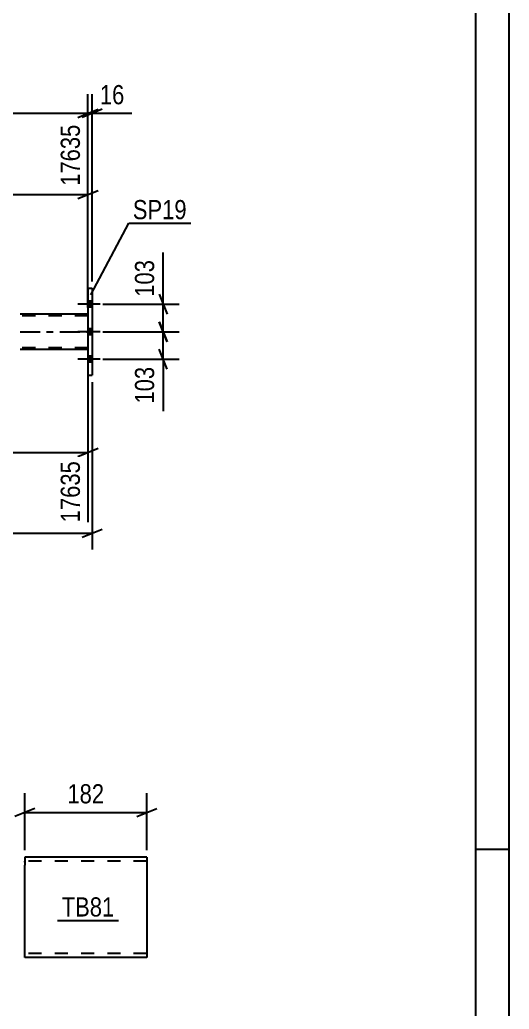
# Model space of a CAD drawing. Header units: millimetres. Extents: x 0 to 841, y 0 to 594.
# Drawn here: x 768 to 841, y 125.2 to 272.8 of the extents above; entities that cross this region are included whole.
import ezdxf

# ---------------------------------------------------------------- set-up
doc = ezdxf.new("R2010")
doc.units = ezdxf.units.MM
doc.linetypes.add('DXK_LINE_DOT2', pattern=[3.9198, 1.9599, -1.9599])
doc.linetypes.add('DXK_LINE_DOT3', pattern=[5.9187, 2.979, -0.9799, 0.9799, -0.9799])
doc.styles.add('Arial Narrow', font='ARIALN.TTF', dxfattribs={"height": 0.2})

# ---------------------------------------------------------------- blocks, each defined once
blk = doc.blocks.new('Unknown-103655217-1133 - 12577')
at = {"color": 5, "linetype": 'Continuous'}
for p, q in [((841, 0), (841, 594)), ((836, 5), (836, 589)), ((841, 149), (836, 149))]:
    blk.add_line(p, q, dxfattribs=at)
blk = doc.blocks.new('Part-103655217-5595 - 5425')
at = {"color": 2, "linetype": 'Continuous'}
for p, q in [((778.17, 228.9), (768.05, 228.9)), ((778.17, 223.62), (768.05, 223.62))]:
    blk.add_line(p, q, dxfattribs=at)
at = {"color": 7, "linetype": 'DXK_LINE_DOT2'}
for p, q in [((778.17, 228.9), (778.17, 223.62)), ((778.17, 228.66), (768.05, 228.66)), ((778.17, 223.86), (768.05, 223.86))]:
    blk.add_line(p, q, dxfattribs=at)
at = {"color": 7, "linetype": 'DXK_LINE_DOT3'}
blk.add_line((768.05, 226.26), (778.17, 226.26), dxfattribs=at)
blk = doc.blocks.new('Bolt-103655217-5624 - 5425')
at = {"linetype": 'Continuous'}
for points in [[(778.81, 229.92), (778.81, 230.8), (778.17, 230.8), (778.17, 229.92)], [(778.81, 229.92), (778.81, 230.8), (778.17, 230.8), (778.17, 229.92)], [(778.81, 229.92), (778.81, 230.8), (778.17, 230.8), (778.17, 229.92)], [(778.81, 225.82), (778.81, 226.7), (778.17, 226.7), (778.17, 225.82)], [(778.81, 225.82), (778.81, 226.7), (778.17, 226.7), (778.17, 225.82)], [(778.81, 221.72), (778.81, 222.6), (778.17, 222.6), (778.17, 221.72)], [(778.81, 221.72), (778.81, 222.6), (778.17, 222.6), (778.17, 221.72)], [(778.81, 221.72), (778.81, 222.6), (778.17, 222.6), (778.17, 221.72)]]:
    blk.add_hatch(color=1, dxfattribs=at).paths.add_polyline_path(points)
at = {"color": 1, "linetype": 'Continuous'}
for p, q in [((779.97, 230.36), (776.65, 230.36)), ((779.97, 230.36), (776.65, 230.36)), ((779.97, 230.36), (776.65, 230.36)), ((778.81, 230.8), (778.17, 230.8)), ((778.81, 230.8), (778.17, 230.8)), ((778.81, 230.8), (778.17, 230.8)), ((778.81, 229.92), (778.17, 229.92)), ((778.81, 229.92), (778.17, 229.92)), ((778.81, 229.92), (778.17, 229.92)), ((779.97, 226.26), (776.65, 226.26)), ((779.97, 226.26), (776.65, 226.26)), ((778.81, 226.7), (778.17, 226.7)), ((778.81, 226.7), (778.17, 226.7)), ((778.81, 225.82), (778.17, 225.82)), ((778.81, 225.82), (778.17, 225.82)), ((779.97, 222.16), (776.65, 222.16)), ((779.97, 222.16), (776.65, 222.16)), ((779.97, 222.16), (776.65, 222.16)), ((778.81, 222.6), (778.17, 222.6)), ((778.81, 222.6), (778.17, 222.6)), ((778.81, 222.6), (778.17, 222.6)), ((778.81, 221.72), (778.17, 221.72)), ((778.81, 221.72), (778.17, 221.72)), ((778.81, 221.72), (778.17, 221.72))]:
    blk.add_line(p, q, dxfattribs=at)
blk = doc.blocks.new('Part-103655217-5668 - 5425')
at = {"color": 2, "linetype": 'Continuous'}
for p, q in [((778.17, 232.76), (778.81, 232.76)), ((778.17, 232.76), (778.17, 219.76)), ((778.81, 232.76), (778.81, 219.76)), ((778.17, 219.76), (778.81, 219.76))]:
    blk.add_line(p, q, dxfattribs=at)
blk = doc.blocks.new('Part-103655217-11587 - 11586')
at = {"color": 2, "linetype": 'Continuous'}
for p, q in [((768.74, 147.9), (768.74, 147.9)), ((768.74, 147.9), (768.74, 146.7)), ((786.94, 147.9), (768.74, 147.9)), ((786.94, 147.9), (786.94, 132.9)), ((768.74, 134.1), (768.74, 146.7)), ((768.74, 133.26), (768.74, 134.1)), ((768.74, 133), (768.74, 133.26)), ((768.74, 132.9), (768.74, 133)), ((768.74, 132.9), (768.74, 132.9)), ((786.94, 132.9), (768.74, 132.9))]:
    blk.add_line(p, q, dxfattribs=at)
at = {"color": 7, "linetype": 'DXK_LINE_DOT2'}
for p, q in [((768.74, 147.9), (768.74, 147.9)), ((768.74, 147.9), (768.74, 147.81)), ((768.74, 147.81), (768.74, 147.3)), ((768.74, 132.9), (768.74, 147.3)), ((768.74, 147.3), (768.74, 147.3)), ((786.94, 147.3), (768.74, 147.3)), ((768.74, 147.26), (768.74, 147.3)), ((768.74, 147.16), (768.74, 147.26)), ((768.74, 147.13), (768.74, 147.16)), ((768.74, 133.64), (768.74, 134.1)), ((768.74, 133.5), (768.74, 133.5)), ((786.94, 133.5), (768.74, 133.5)), ((768.74, 132.9), (768.74, 132.9)), ((786.94, 133.5), (786.94, 133.55))]:
    blk.add_line(p, q, dxfattribs=at)
blk = doc.blocks.new('StraightDimension-103655217-5739 - 5425')
at = {"color": 7, "linetype": 'Continuous'}
for p, q in [((778.17, 233.76), (778.17, 261.7)), ((778.81, 233.76), (778.81, 261.7)), ((776.67, 258.25), (779.67, 259.45)), ((780.31, 259.45), (777.31, 258.25)), ((778.17, 258.85), (778.81, 258.85)), ((778.81, 258.85), (784.72, 258.85)), ((778.81, 258.85), (784.72, 258.85))]:
    blk.add_line(p, q, dxfattribs=at)
at = {"color": 0}
blk.add_wipeout([(784.19, 259.6), (784.19, 263.8), (779.34, 263.8), (779.34, 259.6)], dxfattribs=at)
at = {"color": 3, "style": 'Arial Narrow'}
blk.add_text('16', height=2.863, dxfattribs=at).set_placement((779.94, 260.2))
blk = doc.blocks.new('StraightDimension-103655217-5729 - 5425')
at = {"color": 7, "linetype": 'Continuous'}
for p, q in [((778.17, 233.76), (778.17, 261.7)), ((95.62, 258.85), (778.17, 258.85)), ((776.67, 258.25), (779.67, 259.45))]:
    blk.add_line(p, q, dxfattribs=at)
blk = doc.blocks.new('StraightDimension-103655217-5761 - 5425')
at = {"color": 7, "linetype": 'Continuous'}
for p, q in [((669.9, 237.58), (669.9, 257.17)), ((778.17, 229.9), (778.17, 257.17)), ((671.4, 247.33), (668.4, 246.13)), ((669.9, 246.73), (778.17, 246.73)), ((776.67, 246.13), (779.67, 247.33))]:
    blk.add_line(p, q, dxfattribs=at)
at = {"color": 0}
blk.add_wipeout([(728.29, 247.48), (728.29, 251.68), (719.78, 251.68), (719.78, 247.48)], dxfattribs=at)
at = {"color": 3, "style": 'Arial Narrow'}
blk.add_text('3204', height=2.863, dxfattribs=at).set_placement((720.38, 248.08))
at = {"color": 0, "linetype": 'Continuous'}
blk.add_wipeout([(777.57, 257.77), (773.37, 257.77), (773.37, 247.43), (777.57, 247.43)], dxfattribs=at)
at = {"color": 3, "linetype": 'Continuous', "style": 'Arial Narrow'}
blk.add_text('17635', height=2.863, rotation=90.0002, dxfattribs=at).set_placement((776.97, 248.03))
blk = doc.blocks.new('StraightDimension-103655217-5886 - 5425')
at = {"color": 7, "linetype": 'Continuous'}
for p, q in [((778.17, 222.62), (778.17, 197.83)), ((669.9, 214.22), (669.9, 197.83)), ((671.4, 208.87), (668.4, 207.67)), ((669.9, 208.27), (778.17, 208.27)), ((776.67, 207.67), (779.67, 208.87))]:
    blk.add_line(p, q, dxfattribs=at)
at = {"color": 0}
blk.add_wipeout([(728.29, 209.02), (728.29, 213.22), (719.78, 213.22), (719.78, 209.02)], dxfattribs=at)
at = {"color": 3, "style": 'Arial Narrow'}
blk.add_text('3204', height=2.863, dxfattribs=at).set_placement((720.38, 209.62))
at = {"color": 0, "linetype": 'Continuous'}
blk.add_wipeout([(777.57, 207.57), (773.37, 207.57), (773.37, 197.23), (777.57, 197.23)], dxfattribs=at)
at = {"color": 3, "linetype": 'Continuous', "style": 'Arial Narrow'}
blk.add_text('17635', height=2.863, rotation=90.0002, dxfattribs=at).set_placement((776.97, 197.83))
blk = doc.blocks.new('StraightDimension-103655217-11258 - 5425')
at = {"color": 7, "linetype": 'Continuous'}
for p, q in [((778.81, 218.76), (778.81, 193.8)), ((777.31, 195.6), (780.31, 196.8)), ((94.98, 196.2), (778.81, 196.2))]:
    blk.add_line(p, q, dxfattribs=at)
blk = doc.blocks.new('StraightDimension-103655217-11400 - 5425')
at = {"color": 7, "linetype": 'Continuous'}
for p, q in [((789.39, 230.36), (789.39, 238.09)), ((789.39, 230.36), (789.39, 238.09)), ((788.79, 231.86), (789.99, 228.86)), ((780.39, 230.36), (791.79, 230.36)), ((789.39, 226.26), (789.39, 230.36)), ((789.99, 224.76), (788.79, 227.76)), ((780.39, 226.26), (791.79, 226.26))]:
    blk.add_line(p, q, dxfattribs=at)
at = {"color": 0}
blk.add_wipeout([(788.64, 237.57), (784.44, 237.57), (784.44, 230.88), (788.64, 230.88)], dxfattribs=at)
at = {"color": 3, "style": 'Arial Narrow'}
blk.add_text('103', height=2.863, rotation=90.0002, dxfattribs=at).set_placement((788.04, 231.48))
blk = doc.blocks.new('StraightDimension-103655217-11401 - 5425')
at = {"color": 7, "linetype": 'Continuous'}
for p, q in [((788.79, 227.76), (789.99, 224.76)), ((780.39, 226.26), (791.79, 226.26)), ((789.39, 222.16), (789.39, 226.26)), ((789.99, 220.66), (788.79, 223.66)), ((780.39, 222.16), (791.79, 222.16)), ((789.39, 222.16), (789.39, 214.42)), ((789.39, 222.16), (789.39, 214.42))]:
    blk.add_line(p, q, dxfattribs=at)
at = {"color": 0}
blk.add_wipeout([(788.64, 221.63), (784.44, 221.63), (784.44, 214.95), (788.64, 214.95)], dxfattribs=at)
at = {"color": 3, "style": 'Arial Narrow'}
blk.add_text('103', height=2.863, rotation=90.0002, dxfattribs=at).set_placement((788.04, 215.55))
blk = doc.blocks.new('StraightDimension-103655217-11721 - 11586')
at = {"color": 7, "linetype": 'Continuous'}
for p, q in [((768.74, 148.9), (768.74, 157.4)), ((786.94, 148.9), (786.94, 157.4)), ((770.24, 155.15), (767.24, 153.95)), ((785.44, 153.95), (788.44, 155.15)), ((768.74, 154.55), (786.94, 154.55))]:
    blk.add_line(p, q, dxfattribs=at)
at = {"color": 0}
blk.add_wipeout([(781.18, 155.3), (781.18, 159.5), (774.5, 159.5), (774.5, 155.3)], dxfattribs=at)
at = {"color": 3, "style": 'Arial Narrow'}
blk.add_text('182', height=2.863, dxfattribs=at).set_placement((775.1, 155.9))
blk = doc.blocks.new('Mark-103655217-5664 - 5425')
at = {"color": 0}
blk.add_wipeout([(792.9, 243.05), (792.9, 246.05), (784.86, 246.05), (784.86, 243.05)], dxfattribs=at)
blk.add_wipeout([(792.9, 243.05), (792.9, 246.05), (784.86, 246.05), (784.86, 243.05)], dxfattribs=at)
at = {"color": 30, "linetype": 'Continuous'}
for p, q in [((778.58, 231.79), (784.26, 242.45)), ((784.26, 242.45), (793.5, 242.45))]:
    blk.add_line(p, q, dxfattribs=at)
at = {"color": 3, "style": 'Arial Narrow'}
blk.add_text('SP19', height=2.863, dxfattribs=at).set_placement((784.86, 243.05))
blk = doc.blocks.new('Mark-103655217-11730 - 11586')
at = {"color": 0}
blk.add_wipeout([(782.11, 139.02), (782.11, 142.02), (774.25, 142.02), (774.25, 139.02)], dxfattribs=at)
blk.add_wipeout([(782.11, 139.02), (782.11, 142.02), (774.25, 142.02), (774.25, 139.02)], dxfattribs=at)
at = {"color": 30, "linetype": 'Continuous'}
blk.add_line((773.65, 138.42), (782.71, 138.42), dxfattribs=at)
at = {"color": 3, "style": 'Arial Narrow'}
blk.add_text('TB81', height=2.863, dxfattribs=at).set_placement((774.25, 139.02))

msp = doc.modelspace()

# ---------------------------------------------------------------- block references
for name in ['Unknown-103655217-1133 - 12577', 'Part-103655217-5668 - 5425', 'Bolt-103655217-5624 - 5425', 'Part-103655217-5595 - 5425', 'Part-103655217-11587 - 11586']:
    msp.add_blockref(name, (0, 0))

# ---------------------------------------------------------------- next in the draw order: block references
for name in ['StraightDimension-103655217-5739 - 5425', 'StraightDimension-103655217-5886 - 5425', 'StraightDimension-103655217-11721 - 11586', 'Mark-103655217-11730 - 11586']:
    msp.add_blockref(name, (0, 0))

# ---------------------------------------------------------------- next in the draw order: block references
for name in ['StraightDimension-103655217-5729 - 5425', 'StraightDimension-103655217-11258 - 5425']:
    msp.add_blockref(name, (0, 0))

# ---------------------------------------------------------------- next in the draw order: block references
msp.add_blockref('StraightDimension-103655217-5761 - 5425', (0, 0))

# ---------------------------------------------------------------- next in the draw order: block references
msp.add_blockref('StraightDimension-103655217-11400 - 5425', (0, 0))

# ---------------------------------------------------------------- next in the draw order: block references
for name in ['Mark-103655217-5664 - 5425', 'StraightDimension-103655217-11401 - 5425']:
    msp.add_blockref(name, (0, 0))

doc.saveas('drawing.dxf')
